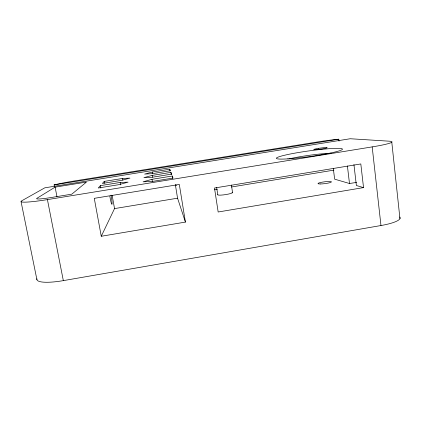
<?xml version="1.0" encoding="UTF-8"?>
<svg xmlns="http://www.w3.org/2000/svg" width="421" height="421" viewBox="0 0 421 421"><rect width="100%" height="100%" fill="white"/><g stroke="black" fill="none" stroke-linecap="round" stroke-linejoin="round"><path stroke-width="0.63" d="M101.261 236.265L94.267 198.333L179.314 184.451L185.414 222.093L101.261 236.265L114.533 208.595L112.133 195.233M100.398 185.64L98.256 188.008L118.801 184.682L128.084 182.151L120.148 182.446L100.398 185.64L100.84 188.076M104.224 181.409L102.382 183.445L121.395 180.377L129.957 178.115L122.558 178.457L104.224 181.409L104.55 183.224M55.114 187.129L36.927 198.302A16.703 1.437 -10.1 0 0 50.257 197.665L71.802 194.17L86.452 182.088L55.114 187.129L56.972 196.723M152.018 179.304L143.087 181.814L151.934 181.493L173.02 178.072L172.268 176.025L152.018 179.304L152.428 181.735M152.16 175.415L143.903 177.657L152.092 177.283L171.568 174.136L170.921 172.384L152.16 175.415L152.465 177.225M152.281 172.052L144.603 174.084L152.223 173.673L170.321 170.758L169.763 169.242L152.281 172.052L152.586 173.862M54.425 186.671L54.083 184.908L56.03 184.445A26.244 1.889 -9.8 0 1 74.601 180.935L318.313 141.835A25.239 1.768 -7.9 0 1 336.674 139.398L338.789 139.204L339.021 141.13M36.932 278.776A31.575 6.725 -12.2 0 0 63.334 280.623L380.973 225.53A30.338 6.189 -5.5 0 0 399.74 217.025M363.533 187.603L218.162 211.995L214.489 188.013L360.813 163.948L363.533 187.603L356.382 185.514L353.94 164.622M214.605 189.771L217.194 189.345M231.461 186.998L333.9 170.126M114.533 208.595L177.557 198.196L185.414 222.093M47.42 199.612L372.185 146.892A30.922 2.547 -7.5 0 0 389.493 141.209L350.219 138.741L44.8 187.824L21.839 200.743A32.206 2.773 -10.1 0 0 47.42 199.612L63.334 280.623M54.083 184.908L338.789 139.204M333.306 168.316L334.632 179.167L349.488 183.503L356.629 182.404M175.668 184.872L176.031 185.85L175.831 184.608M21.05 201.622L36.922 279.691M120.148 182.446L120.58 184.877M122.558 178.457L122.879 180.267M172.268 176.025L172.663 178.451M170.921 172.384L171.321 174.799M169.763 169.242L170.058 171.042M175.446 185.245L177.557 198.196M216.652 187.482L217.778 194.86M231.424 185.056L232.518 192.423M347.409 165.969L349.488 183.503M372.185 146.892L380.973 225.53M391.798 142.235L399.95 218.652M232.008 192.244A7.51 1.01 -8.6 0 1 226.088 194.528A7.51 1.01 -8.6 0 1 217.815 194.591M111.023 195.128A7.215 0.684 80.4 0 1 111.954 204.29A7.215 0.684 80.4 0 1 109.855 196.218M288.685 158.985A28.965 2.679 -7.8 0 1 331.064 153.218M318.539 148.36L316.95 148.639A6.81 0.537 -7.9 0 0 314.298 149.687A6.81 0.537 -7.9 0 0 322.391 148.876L324.017 148.592A6.81 0.537 -7.9 0 0 326.617 147.55A6.81 0.537 -7.9 0 0 318.539 148.36M320.202 183.966A6.752 0.921 -7.2 0 0 331.264 182.109A6.752 0.921 -7.2 0 0 322.691 182.083A6.752 0.921 -7.2 0 0 320.202 183.966M287.517 158.885A33.359 2.847 -7.9 0 0 341.799 149.829A33.359 2.847 -7.9 0 0 298.936 152.434A33.359 2.847 -7.9 0 0 287.517 158.885"/></g></svg>
